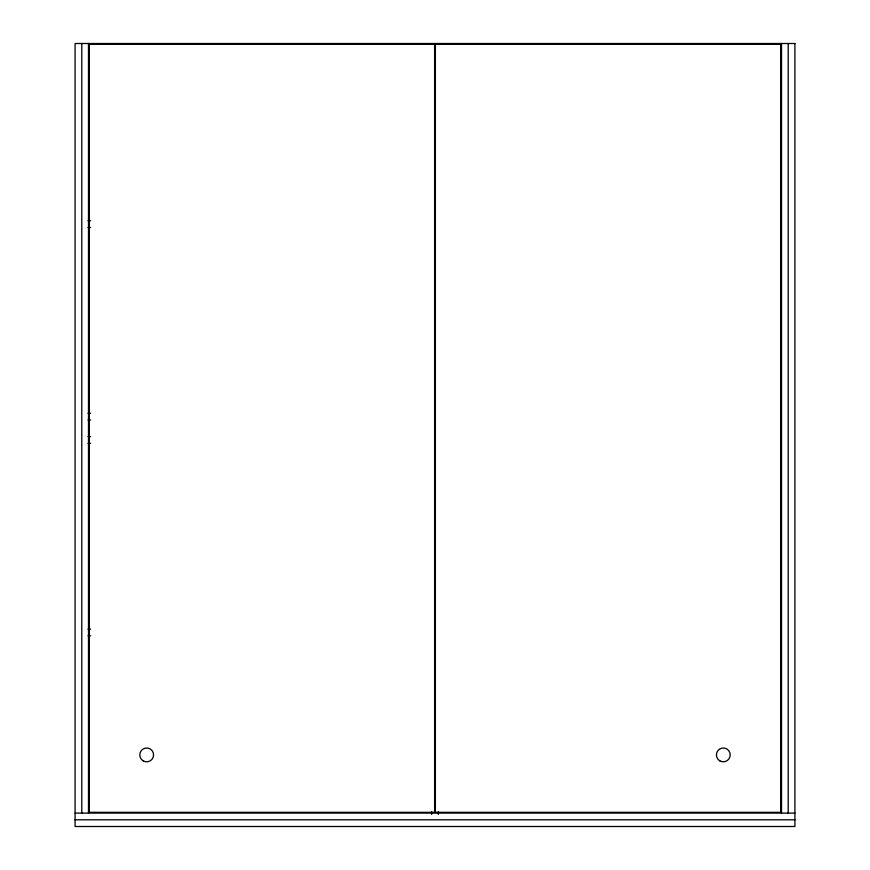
<?xml version="1.0" encoding="UTF-8"?>
<svg xmlns="http://www.w3.org/2000/svg" width="870" height="870" viewBox="0 0 870 870"><rect width="100%" height="100%" fill="white"/><g stroke="black" fill="none" stroke-linecap="round" stroke-linejoin="round"><path stroke-width="1.3" d="M87.957 220.773L90.654 220.773M87.957 227.472L90.654 227.472M87.957 413.272L90.654 413.272M87.957 419.971L90.654 419.971M87.957 436.631L90.654 436.631M87.957 443.33L90.654 443.33M87.957 629.119L90.654 629.119M87.957 635.829L90.654 635.829M75.092 813.102L794.908 813.102M75.092 819.801L794.908 819.801M788.209 43.5L788.209 813.102M781.51 43.5L781.51 813.102M438.349 811.656L438.349 814.374M431.65 811.656L431.65 814.374M88.49 43.5L88.49 813.102M81.791 43.5L81.791 813.102M794.908 43.5L75.092 43.5L75.092 826.5L794.908 826.5L794.908 43.5M434.619 44.261L89.251 44.261L89.251 812.33L434.619 812.33L434.619 44.261M780.749 44.261L435.381 44.261L435.381 812.33L780.749 812.33L780.749 44.261M719.86 760.88A6.895 6.895 0 0 0 730.213 754.899A6.895 6.895 0 0 0 719.86 748.929A6.895 6.895 0 0 0 719.86 760.88M143.235 760.88A6.895 6.895 0 0 0 153.588 754.899A6.895 6.895 0 0 0 143.235 748.929A6.895 6.895 0 0 0 143.235 760.88"/></g></svg>
